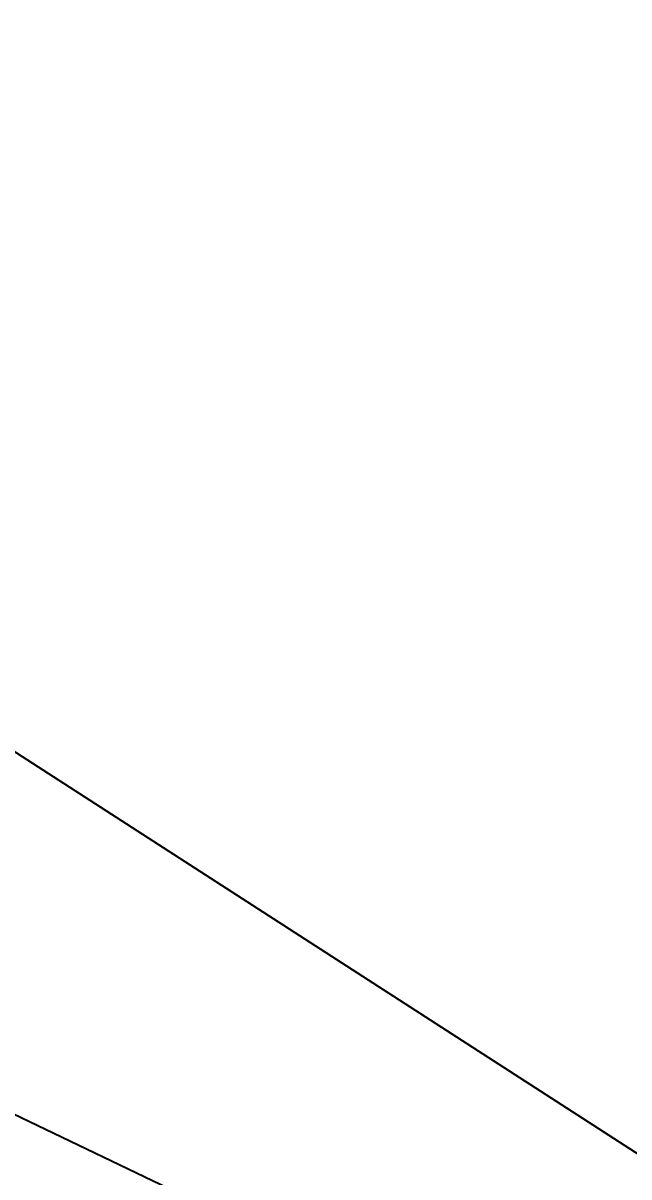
# Model space of a CAD drawing. Header units: metres. Extents: x -2743 to 126, y 13385 to 13916.
# Drawn here: x -1876.7023 to -1876.6489, y 13631.1263 to 13631.228 of the extents above; entities that cross this region are included whole.
import ezdxf

# ---------------------------------------------------------------- set-up
doc = ezdxf.new("R2010")
doc.units = ezdxf.units.M
for name, color, linetype in [('GREEN_LABELS', 7, 'Continuous'), ('link_улица Берзарина_борта$0$ДВ_ГП_П_Борт_Пониженный_бетонный', 7, 'Continuous'), ('output[1-12]_3_ДЖКХ-24_03233up$0$Кабель электрический', 7, 'Continuous')]:
    doc.layers.add(name, color=color, linetype=linetype)
doc.styles.add('unicode', font='DejaVuSans.ttf')

msp = doc.modelspace()

# ---------------------------------------------------------------- linework, layer by layer
at = {"layer": 'link_улица Берзарина_борта$0$ДВ_ГП_П_Борт_Пониженный_бетонный'}
msp.add_lwpolyline([(-1981.48352, 13697.83865), (-1919.72738, 13662.01023), (-1919.24957, 13661.66624), (-1918.85151, 13661.23993), (-1918.54344, 13660.74466), (-1918.33562, 13660.1938), (-1916.78767, 13654.43298), (-1916.38261, 13653.3528), (-1915.78452, 13652.3784), (-1915.0125, 13651.53512), (-1914.08562, 13650.84827), (-1901.55642, 13643.63392), (-1888.76634, 13636.90414), (-1875.7294, 13630.66598), (-1862.45967, 13624.9265), (-1862.22269, 13624.78873), (-1862.03495, 13624.59569), (-1861.90547, 13624.35958), (-1861.84329, 13624.09261), (-1861.85587, 13623.81879), (-1861.94023, 13623.56307), (-1862.08973, 13623.33909), (-1862.2977, 13623.16052), (-1869.74066, 13618.36758)], dxfattribs=at)
at = {"layer": 'output[1-12]_3_ДЖКХ-24_03233up$0$Кабель электрический'}
msp.add_lwpolyline([(-1873.97548, 13628.8438), (-1874.68244, 13629.86004), (-1876.93829, 13631.31561)], dxfattribs=at)

# ---------------------------------------------------------------- texts
at = {"layer": 'GREEN_LABELS', "style": 'unicode'}
msp.add_text('10', height=0.5, dxfattribs=at).set_placement((-1876.827, 13630.922))

doc.saveas('drawing.dxf')
